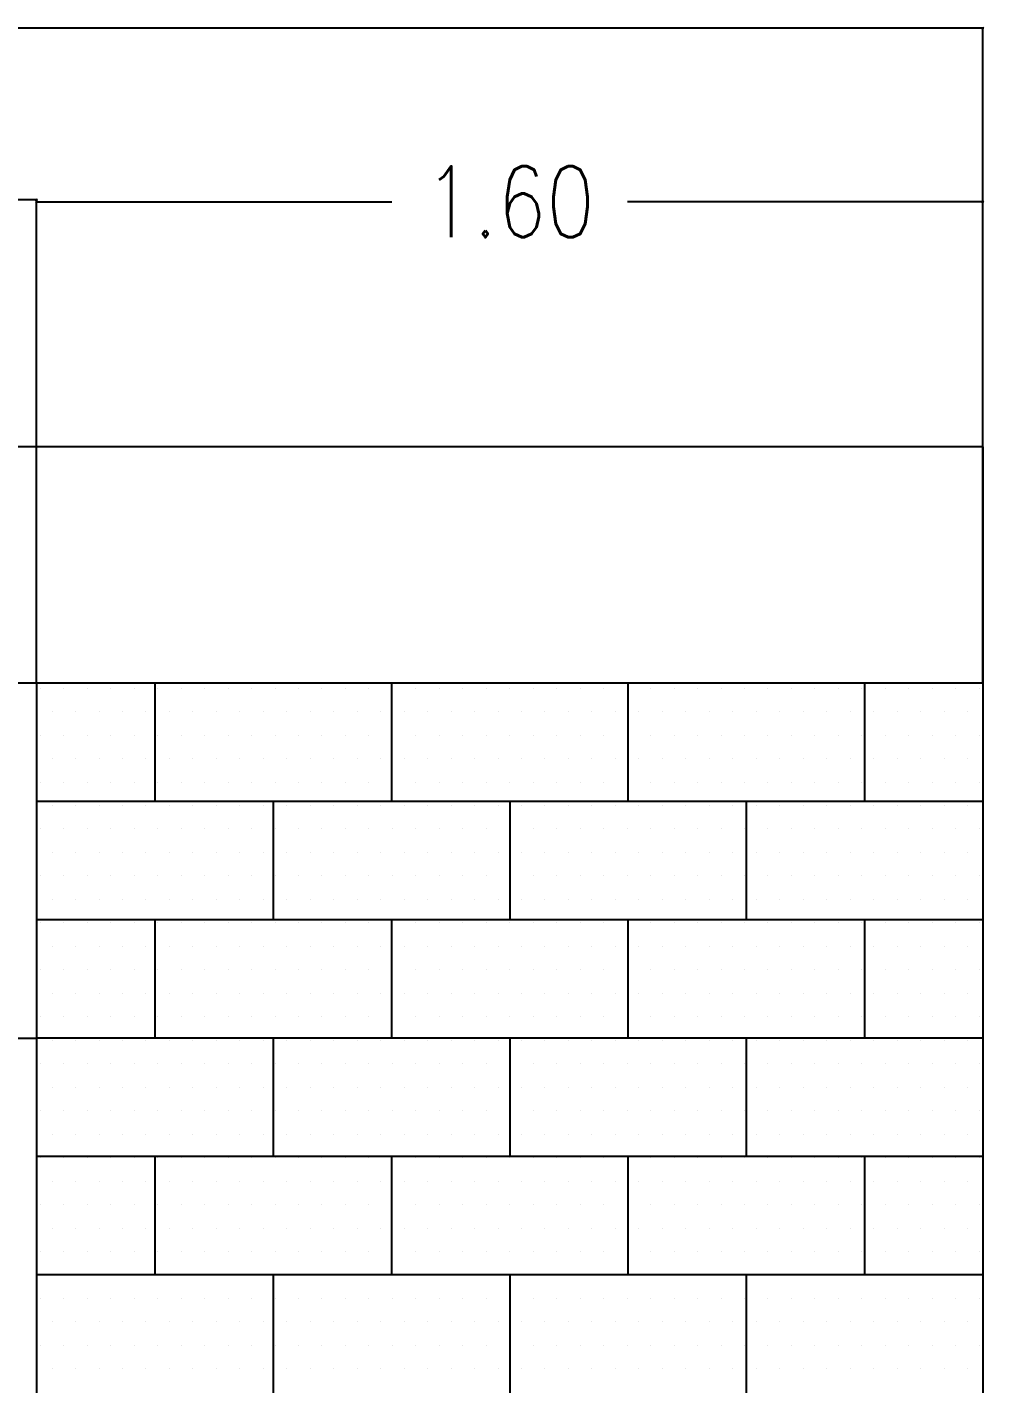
# Paper-space layout 'A000' of a CAD drawing. Header units: millimetres. Extents: x 0 to 841, y 0 to 594.
# Drawn here: x 654.97 to 687.33, y 248.19 to 294.06 of the extents above; entities that cross this region are included whole.
import ezdxf

# ---------------------------------------------------------------- set-up
doc = ezdxf.new("R2010")
doc.units = ezdxf.units.MM
doc.header["$MEASUREMENT"] = 0
doc.layers.add('A-ELEV-MBE1', color=7, linetype='Continuous', lineweight=25)
doc.layers.add('A-ELEV-PATT', color=8, linetype='Continuous', lineweight=13)
doc.layers.add('G-ANNO-TTLB', color=3, linetype='Continuous')
doc.styles.add('E-ROMANS', font='romans.shx', dxfattribs={"width": 0.8})

# ---------------------------------------------------------------- blocks, each defined once
blk = doc.blocks.new('_Oblique')
at = {"color": 0, "linetype": 'ByBlock', "lineweight": -2}
blk.add_line((-0.5, -0.5), (0.5, 0.5), dxfattribs=at)

psp = doc.layouts.new('A000')

# ---------------------------------------------------------------- linework, layer by layer
at = {"layer": 'A-ELEV-MBE1'}
for p, q in [((687.293, 279.877), (559.293, 279.877)), ((687.293, 279.877), (687.293, 223.877)), ((687.293, 271.877), (533.978, 271.877)), ((655.293, 271.877), (655.293, 227.877)), ((659.293, 271.877), (659.293, 267.877)), ((667.293, 271.877), (667.293, 267.877)), ((675.293, 271.877), (675.293, 267.877)), ((683.293, 271.877), (683.293, 267.877)), ((687.293, 267.877), (655.293, 267.877)), ((663.293, 267.877), (663.293, 263.877)), ((671.293, 267.877), (671.293, 263.877)), ((679.293, 267.877), (679.293, 263.877)), ((687.293, 263.877), (655.293, 263.877)), ((659.293, 263.877), (659.293, 259.877)), ((667.293, 263.877), (667.293, 259.877)), ((675.293, 263.877), (675.293, 259.877)), ((683.293, 263.877), (683.293, 259.877)), ((639.293, 259.877), (655.293, 259.877)), ((687.293, 259.877), (655.293, 259.877)), ((663.293, 259.877), (663.293, 255.877)), ((671.293, 259.877), (671.293, 255.877)), ((679.293, 259.877), (679.293, 255.877)), ((687.293, 255.877), (655.293, 255.877)), ((659.293, 255.877), (659.293, 251.877)), ((667.293, 255.877), (667.293, 251.877)), ((675.293, 255.877), (675.293, 251.877)), ((683.293, 255.877), (683.293, 251.877)), ((687.293, 251.877), (655.293, 251.877)), ((663.293, 251.877), (663.293, 247.877)), ((671.293, 251.877), (671.293, 247.877)), ((679.293, 251.877), (679.293, 247.877))]:
    psp.add_line(p, q, dxfattribs=at)
at = {"layer": 'A-ELEV-PATT', "linetype": 'Continuous'}
for p, q in [((655.421, 271.715), (655.421, 271.715)), ((656.215, 271.715), (656.215, 271.715)), ((657.009, 271.715), (657.009, 271.715)), ((657.803, 271.715), (657.803, 271.715)), ((658.596, 271.715), (658.596, 271.715)), ((659.39, 271.715), (659.39, 271.715)), ((660.184, 271.715), (660.184, 271.715)), ((660.978, 271.715), (660.978, 271.715)), ((661.771, 271.715), (661.771, 271.715)), ((662.565, 271.715), (662.565, 271.715)), ((663.359, 271.715), (663.359, 271.715)), ((664.153, 271.715), (664.153, 271.715)), ((664.946, 271.715), (664.946, 271.715)), ((665.74, 271.715), (665.74, 271.715)), ((666.534, 271.715), (666.534, 271.715)), ((667.328, 271.715), (667.328, 271.715)), ((668.121, 271.715), (668.121, 271.715)), ((668.915, 271.715), (668.915, 271.715)), ((669.709, 271.715), (669.709, 271.715)), ((670.503, 271.715), (670.503, 271.715)), ((671.296, 271.715), (671.296, 271.715)), ((672.09, 271.715), (672.09, 271.715)), ((672.884, 271.715), (672.884, 271.715)), ((673.678, 271.715), (673.678, 271.715)), ((674.471, 271.715), (674.471, 271.715)), ((675.265, 271.715), (675.265, 271.715)), ((676.059, 271.715), (676.059, 271.715)), ((676.853, 271.715), (676.853, 271.715)), ((677.646, 271.715), (677.646, 271.715)), ((678.44, 271.715), (678.44, 271.715)), ((679.234, 271.715), (679.234, 271.715)), ((680.028, 271.715), (680.028, 271.715)), ((680.821, 271.715), (680.821, 271.715)), ((681.615, 271.715), (681.615, 271.715)), ((682.409, 271.715), (682.409, 271.715)), ((683.203, 271.715), (683.203, 271.715)), ((683.996, 271.715), (683.996, 271.715)), ((684.79, 271.715), (684.79, 271.715)), ((685.584, 271.715), (685.584, 271.715)), ((686.378, 271.715), (686.378, 271.715)), ((687.171, 271.715), (687.171, 271.715)), ((655.818, 270.921), (655.818, 270.921)), ((656.612, 270.921), (656.612, 270.921)), ((657.406, 270.921), (657.406, 270.921)), ((658.199, 270.921), (658.199, 270.921)), ((658.993, 270.921), (658.993, 270.921)), ((659.787, 270.921), (659.787, 270.921)), ((660.581, 270.921), (660.581, 270.921)), ((661.374, 270.921), (661.374, 270.921)), ((662.168, 270.921), (662.168, 270.921)), ((662.962, 270.921), (662.962, 270.921)), ((663.756, 270.921), (663.756, 270.921)), ((664.549, 270.921), (664.549, 270.921)), ((665.343, 270.921), (665.343, 270.921)), ((666.137, 270.921), (666.137, 270.921)), ((666.931, 270.921), (666.931, 270.921)), ((667.724, 270.921), (667.724, 270.921)), ((668.518, 270.921), (668.518, 270.921)), ((669.312, 270.921), (669.312, 270.921)), ((670.106, 270.921), (670.106, 270.921)), ((670.899, 270.921), (670.899, 270.921)), ((671.693, 270.921), (671.693, 270.921)), ((672.487, 270.921), (672.487, 270.921)), ((673.281, 270.921), (673.281, 270.921)), ((674.074, 270.921), (674.074, 270.921)), ((674.868, 270.921), (674.868, 270.921)), ((675.662, 270.921), (675.662, 270.921)), ((676.456, 270.921), (676.456, 270.921)), ((677.249, 270.921), (677.249, 270.921)), ((678.043, 270.921), (678.043, 270.921)), ((678.837, 270.921), (678.837, 270.921)), ((679.631, 270.921), (679.631, 270.921)), ((680.424, 270.921), (680.424, 270.921)), ((681.218, 270.921), (681.218, 270.921)), ((682.012, 270.921), (682.012, 270.921)), ((682.806, 270.921), (682.806, 270.921)), ((683.599, 270.921), (683.599, 270.921)), ((684.393, 270.921), (684.393, 270.921)), ((685.187, 270.921), (685.187, 270.921)), ((685.981, 270.921), (685.981, 270.921)), ((686.774, 270.921), (686.774, 270.921)), ((655.421, 270.127), (655.421, 270.127)), ((656.215, 270.127), (656.215, 270.127)), ((657.009, 270.127), (657.009, 270.127)), ((657.803, 270.127), (657.803, 270.127)), ((658.596, 270.127), (658.596, 270.127)), ((659.39, 270.127), (659.39, 270.127)), ((660.184, 270.127), (660.184, 270.127)), ((660.978, 270.127), (660.978, 270.127)), ((661.771, 270.127), (661.771, 270.127)), ((662.565, 270.127), (662.565, 270.127)), ((663.359, 270.127), (663.359, 270.127)), ((664.153, 270.127), (664.153, 270.127)), ((664.946, 270.127), (664.946, 270.127)), ((665.74, 270.127), (665.74, 270.127)), ((666.534, 270.127), (666.534, 270.127)), ((667.328, 270.127), (667.328, 270.127)), ((668.121, 270.127), (668.121, 270.127)), ((668.915, 270.127), (668.915, 270.127)), ((669.709, 270.127), (669.709, 270.127)), ((670.503, 270.127), (670.503, 270.127)), ((671.296, 270.127), (671.296, 270.127)), ((672.09, 270.127), (672.09, 270.127)), ((672.884, 270.127), (672.884, 270.127)), ((673.678, 270.127), (673.678, 270.127)), ((674.471, 270.127), (674.471, 270.127)), ((675.265, 270.127), (675.265, 270.127)), ((676.059, 270.127), (676.059, 270.127)), ((676.853, 270.127), (676.853, 270.127)), ((677.646, 270.127), (677.646, 270.127)), ((678.44, 270.127), (678.44, 270.127)), ((679.234, 270.127), (679.234, 270.127)), ((680.028, 270.127), (680.028, 270.127)), ((680.821, 270.127), (680.821, 270.127)), ((681.615, 270.127), (681.615, 270.127)), ((682.409, 270.127), (682.409, 270.127)), ((683.203, 270.127), (683.203, 270.127)), ((683.996, 270.127), (683.996, 270.127)), ((684.79, 270.127), (684.79, 270.127)), ((685.584, 270.127), (685.584, 270.127)), ((686.378, 270.127), (686.378, 270.127)), ((687.171, 270.127), (687.171, 270.127)), ((655.818, 269.334), (655.818, 269.334)), ((656.612, 269.334), (656.612, 269.334)), ((657.406, 269.334), (657.406, 269.334)), ((658.199, 269.334), (658.199, 269.334)), ((658.993, 269.334), (658.993, 269.334)), ((659.787, 269.334), (659.787, 269.334)), ((660.581, 269.334), (660.581, 269.334)), ((661.374, 269.334), (661.374, 269.334)), ((662.168, 269.334), (662.168, 269.334)), ((662.962, 269.334), (662.962, 269.334)), ((663.756, 269.334), (663.756, 269.334)), ((664.549, 269.334), (664.549, 269.334)), ((665.343, 269.334), (665.343, 269.334)), ((666.137, 269.334), (666.137, 269.334)), ((666.931, 269.334), (666.931, 269.334)), ((667.724, 269.334), (667.724, 269.334)), ((668.518, 269.334), (668.518, 269.334)), ((669.312, 269.334), (669.312, 269.334)), ((670.106, 269.334), (670.106, 269.334)), ((670.899, 269.334), (670.899, 269.334)), ((671.693, 269.334), (671.693, 269.334)), ((672.487, 269.334), (672.487, 269.334)), ((673.281, 269.334), (673.281, 269.334)), ((674.074, 269.334), (674.074, 269.334)), ((674.868, 269.334), (674.868, 269.334)), ((675.662, 269.334), (675.662, 269.334)), ((676.456, 269.334), (676.456, 269.334)), ((677.249, 269.334), (677.249, 269.334)), ((678.043, 269.334), (678.043, 269.334)), ((678.837, 269.334), (678.837, 269.334)), ((679.631, 269.334), (679.631, 269.334)), ((680.424, 269.334), (680.424, 269.334)), ((681.218, 269.334), (681.218, 269.334)), ((682.012, 269.334), (682.012, 269.334)), ((682.806, 269.334), (682.806, 269.334)), ((683.599, 269.334), (683.599, 269.334)), ((684.393, 269.334), (684.393, 269.334)), ((685.187, 269.334), (685.187, 269.334)), ((685.981, 269.334), (685.981, 269.334)), ((686.774, 269.334), (686.774, 269.334)), ((655.421, 268.54), (655.421, 268.54)), ((656.215, 268.54), (656.215, 268.54)), ((657.009, 268.54), (657.009, 268.54)), ((657.803, 268.54), (657.803, 268.54)), ((658.596, 268.54), (658.596, 268.54)), ((659.39, 268.54), (659.39, 268.54)), ((660.184, 268.54), (660.184, 268.54)), ((660.978, 268.54), (660.978, 268.54)), ((661.771, 268.54), (661.771, 268.54)), ((662.565, 268.54), (662.565, 268.54)), ((663.359, 268.54), (663.359, 268.54)), ((664.153, 268.54), (664.153, 268.54)), ((664.946, 268.54), (664.946, 268.54)), ((665.74, 268.54), (665.74, 268.54)), ((666.534, 268.54), (666.534, 268.54)), ((667.328, 268.54), (667.328, 268.54)), ((668.121, 268.54), (668.121, 268.54)), ((668.915, 268.54), (668.915, 268.54)), ((669.709, 268.54), (669.709, 268.54)), ((670.503, 268.54), (670.503, 268.54)), ((671.296, 268.54), (671.296, 268.54)), ((672.09, 268.54), (672.09, 268.54)), ((672.884, 268.54), (672.884, 268.54)), ((673.678, 268.54), (673.678, 268.54)), ((674.471, 268.54), (674.471, 268.54)), ((675.265, 268.54), (675.265, 268.54)), ((676.059, 268.54), (676.059, 268.54)), ((676.853, 268.54), (676.853, 268.54)), ((677.646, 268.54), (677.646, 268.54)), ((678.44, 268.54), (678.44, 268.54)), ((679.234, 268.54), (679.234, 268.54)), ((680.028, 268.54), (680.028, 268.54)), ((680.821, 268.54), (680.821, 268.54)), ((681.615, 268.54), (681.615, 268.54)), ((682.409, 268.54), (682.409, 268.54)), ((683.203, 268.54), (683.203, 268.54)), ((683.996, 268.54), (683.996, 268.54)), ((684.79, 268.54), (684.79, 268.54)), ((685.584, 268.54), (685.584, 268.54)), ((686.378, 268.54), (686.378, 268.54)), ((687.171, 268.54), (687.171, 268.54)), ((655.818, 267.746), (655.818, 267.746)), ((656.612, 267.746), (656.612, 267.746)), ((657.406, 267.746), (657.406, 267.746)), ((658.199, 267.746), (658.199, 267.746)), ((658.993, 267.746), (658.993, 267.746)), ((659.787, 267.746), (659.787, 267.746)), ((660.581, 267.746), (660.581, 267.746)), ((661.374, 267.746), (661.374, 267.746)), ((662.168, 267.746), (662.168, 267.746)), ((662.962, 267.746), (662.962, 267.746)), ((663.756, 267.746), (663.756, 267.746)), ((664.549, 267.746), (664.549, 267.746)), ((665.343, 267.746), (665.343, 267.746)), ((666.137, 267.746), (666.137, 267.746)), ((666.931, 267.746), (666.931, 267.746)), ((667.724, 267.746), (667.724, 267.746)), ((668.518, 267.746), (668.518, 267.746)), ((669.312, 267.746), (669.312, 267.746)), ((670.106, 267.746), (670.106, 267.746)), ((670.899, 267.746), (670.899, 267.746)), ((671.693, 267.746), (671.693, 267.746)), ((672.487, 267.746), (672.487, 267.746)), ((673.281, 267.746), (673.281, 267.746)), ((674.074, 267.746), (674.074, 267.746)), ((674.868, 267.746), (674.868, 267.746)), ((675.662, 267.746), (675.662, 267.746)), ((676.456, 267.746), (676.456, 267.746)), ((677.249, 267.746), (677.249, 267.746)), ((678.043, 267.746), (678.043, 267.746)), ((678.837, 267.746), (678.837, 267.746)), ((679.631, 267.746), (679.631, 267.746)), ((680.424, 267.746), (680.424, 267.746)), ((681.218, 267.746), (681.218, 267.746)), ((682.012, 267.746), (682.012, 267.746)), ((682.806, 267.746), (682.806, 267.746)), ((683.599, 267.746), (683.599, 267.746)), ((684.393, 267.746), (684.393, 267.746)), ((685.187, 267.746), (685.187, 267.746)), ((685.981, 267.746), (685.981, 267.746)), ((686.774, 267.746), (686.774, 267.746)), ((655.421, 266.952), (655.421, 266.952)), ((656.215, 266.952), (656.215, 266.952)), ((657.009, 266.952), (657.009, 266.952)), ((657.803, 266.952), (657.803, 266.952)), ((658.596, 266.952), (658.596, 266.952)), ((659.39, 266.952), (659.39, 266.952)), ((660.184, 266.952), (660.184, 266.952)), ((660.978, 266.952), (660.978, 266.952)), ((661.771, 266.952), (661.771, 266.952)), ((662.565, 266.952), (662.565, 266.952)), ((663.359, 266.952), (663.359, 266.952)), ((664.153, 266.952), (664.153, 266.952)), ((664.946, 266.952), (664.946, 266.952)), ((665.74, 266.952), (665.74, 266.952)), ((666.534, 266.952), (666.534, 266.952)), ((667.328, 266.952), (667.328, 266.952)), ((668.121, 266.952), (668.121, 266.952)), ((668.915, 266.952), (668.915, 266.952)), ((669.709, 266.952), (669.709, 266.952)), ((670.503, 266.952), (670.503, 266.952)), ((671.296, 266.952), (671.296, 266.952)), ((672.09, 266.952), (672.09, 266.952)), ((672.884, 266.952), (672.884, 266.952)), ((673.678, 266.952), (673.678, 266.952)), ((674.471, 266.952), (674.471, 266.952)), ((675.265, 266.952), (675.265, 266.952)), ((676.059, 266.952), (676.059, 266.952)), ((676.853, 266.952), (676.853, 266.952)), ((677.646, 266.952), (677.646, 266.952)), ((678.44, 266.952), (678.44, 266.952)), ((679.234, 266.952), (679.234, 266.952)), ((680.028, 266.952), (680.028, 266.952)), ((680.821, 266.952), (680.821, 266.952)), ((681.615, 266.952), (681.615, 266.952)), ((682.409, 266.952), (682.409, 266.952)), ((683.203, 266.952), (683.203, 266.952)), ((683.996, 266.952), (683.996, 266.952)), ((684.79, 266.952), (684.79, 266.952)), ((685.584, 266.952), (685.584, 266.952)), ((686.378, 266.952), (686.378, 266.952)), ((687.171, 266.952), (687.171, 266.952)), ((655.818, 266.159), (655.818, 266.159)), ((656.612, 266.159), (656.612, 266.159)), ((657.406, 266.159), (657.406, 266.159)), ((658.199, 266.159), (658.199, 266.159)), ((658.993, 266.159), (658.993, 266.159)), ((659.787, 266.159), (659.787, 266.159)), ((660.581, 266.159), (660.581, 266.159)), ((661.374, 266.159), (661.374, 266.159)), ((662.168, 266.159), (662.168, 266.159)), ((662.962, 266.159), (662.962, 266.159)), ((663.756, 266.159), (663.756, 266.159)), ((664.549, 266.159), (664.549, 266.159)), ((665.343, 266.159), (665.343, 266.159)), ((666.137, 266.159), (666.137, 266.159)), ((666.931, 266.159), (666.931, 266.159)), ((667.724, 266.159), (667.724, 266.159)), ((668.518, 266.159), (668.518, 266.159)), ((669.312, 266.159), (669.312, 266.159)), ((670.106, 266.159), (670.106, 266.159)), ((670.899, 266.159), (670.899, 266.159)), ((671.693, 266.159), (671.693, 266.159)), ((672.487, 266.159), (672.487, 266.159)), ((673.281, 266.159), (673.281, 266.159)), ((674.074, 266.159), (674.074, 266.159)), ((674.868, 266.159), (674.868, 266.159)), ((675.662, 266.159), (675.662, 266.159)), ((676.456, 266.159), (676.456, 266.159)), ((677.249, 266.159), (677.249, 266.159)), ((678.043, 266.159), (678.043, 266.159)), ((678.837, 266.159), (678.837, 266.159)), ((679.631, 266.159), (679.631, 266.159)), ((680.424, 266.159), (680.424, 266.159)), ((681.218, 266.159), (681.218, 266.159)), ((682.012, 266.159), (682.012, 266.159)), ((682.806, 266.159), (682.806, 266.159)), ((683.599, 266.159), (683.599, 266.159)), ((684.393, 266.159), (684.393, 266.159)), ((685.187, 266.159), (685.187, 266.159)), ((685.981, 266.159), (685.981, 266.159)), ((686.774, 266.159), (686.774, 266.159)), ((655.421, 265.365), (655.421, 265.365)), ((656.215, 265.365), (656.215, 265.365)), ((657.009, 265.365), (657.009, 265.365)), ((657.803, 265.365), (657.803, 265.365)), ((658.596, 265.365), (658.596, 265.365)), ((659.39, 265.365), (659.39, 265.365)), ((660.184, 265.365), (660.184, 265.365)), ((660.978, 265.365), (660.978, 265.365)), ((661.771, 265.365), (661.771, 265.365)), ((662.565, 265.365), (662.565, 265.365)), ((663.359, 265.365), (663.359, 265.365)), ((664.153, 265.365), (664.153, 265.365)), ((664.946, 265.365), (664.946, 265.365)), ((665.74, 265.365), (665.74, 265.365)), ((666.534, 265.365), (666.534, 265.365)), ((667.328, 265.365), (667.328, 265.365)), ((668.121, 265.365), (668.121, 265.365)), ((668.915, 265.365), (668.915, 265.365)), ((669.709, 265.365), (669.709, 265.365)), ((670.503, 265.365), (670.503, 265.365)), ((671.296, 265.365), (671.296, 265.365)), ((672.09, 265.365), (672.09, 265.365)), ((672.884, 265.365), (672.884, 265.365)), ((673.678, 265.365), (673.678, 265.365)), ((674.471, 265.365), (674.471, 265.365)), ((675.265, 265.365), (675.265, 265.365)), ((676.059, 265.365), (676.059, 265.365)), ((676.853, 265.365), (676.853, 265.365)), ((677.646, 265.365), (677.646, 265.365)), ((678.44, 265.365), (678.44, 265.365)), ((679.234, 265.365), (679.234, 265.365)), ((680.028, 265.365), (680.028, 265.365)), ((680.821, 265.365), (680.821, 265.365)), ((681.615, 265.365), (681.615, 265.365)), ((682.409, 265.365), (682.409, 265.365)), ((683.203, 265.365), (683.203, 265.365)), ((683.996, 265.365), (683.996, 265.365)), ((684.79, 265.365), (684.79, 265.365)), ((685.584, 265.365), (685.584, 265.365)), ((686.378, 265.365), (686.378, 265.365)), ((687.171, 265.365), (687.171, 265.365)), ((655.818, 264.571), (655.818, 264.571)), ((656.612, 264.571), (656.612, 264.571)), ((657.406, 264.571), (657.406, 264.571)), ((658.199, 264.571), (658.199, 264.571)), ((658.993, 264.571), (658.993, 264.571)), ((659.787, 264.571), (659.787, 264.571)), ((660.581, 264.571), (660.581, 264.571)), ((661.374, 264.571), (661.374, 264.571)), ((662.168, 264.571), (662.168, 264.571)), ((662.962, 264.571), (662.962, 264.571)), ((663.756, 264.571), (663.756, 264.571)), ((664.549, 264.571), (664.549, 264.571)), ((665.343, 264.571), (665.343, 264.571)), ((666.137, 264.571), (666.137, 264.571)), ((666.931, 264.571), (666.931, 264.571)), ((667.724, 264.571), (667.724, 264.571)), ((668.518, 264.571), (668.518, 264.571)), ((669.312, 264.571), (669.312, 264.571)), ((670.106, 264.571), (670.106, 264.571)), ((670.899, 264.571), (670.899, 264.571)), ((671.693, 264.571), (671.693, 264.571)), ((672.487, 264.571), (672.487, 264.571)), ((673.281, 264.571), (673.281, 264.571)), ((674.074, 264.571), (674.074, 264.571)), ((674.868, 264.571), (674.868, 264.571)), ((675.662, 264.571), (675.662, 264.571)), ((676.456, 264.571), (676.456, 264.571)), ((677.249, 264.571), (677.249, 264.571)), ((678.043, 264.571), (678.043, 264.571)), ((678.837, 264.571), (678.837, 264.571)), ((679.631, 264.571), (679.631, 264.571)), ((680.424, 264.571), (680.424, 264.571)), ((681.218, 264.571), (681.218, 264.571)), ((682.012, 264.571), (682.012, 264.571)), ((682.806, 264.571), (682.806, 264.571)), ((683.599, 264.571), (683.599, 264.571)), ((684.393, 264.571), (684.393, 264.571)), ((685.187, 264.571), (685.187, 264.571)), ((685.981, 264.571), (685.981, 264.571)), ((686.774, 264.571), (686.774, 264.571)), ((655.421, 263.777), (655.421, 263.777)), ((656.215, 263.777), (656.215, 263.777)), ((657.009, 263.777), (657.009, 263.777)), ((657.803, 263.777), (657.803, 263.777)), ((658.596, 263.777), (658.596, 263.777)), ((659.39, 263.777), (659.39, 263.777)), ((660.184, 263.777), (660.184, 263.777)), ((660.978, 263.777), (660.978, 263.777)), ((661.771, 263.777), (661.771, 263.777)), ((662.565, 263.777), (662.565, 263.777)), ((663.359, 263.777), (663.359, 263.777)), ((664.153, 263.777), (664.153, 263.777)), ((664.946, 263.777), (664.946, 263.777)), ((665.74, 263.777), (665.74, 263.777)), ((666.534, 263.777), (666.534, 263.777)), ((667.328, 263.777), (667.328, 263.777)), ((668.121, 263.777), (668.121, 263.777)), ((668.915, 263.777), (668.915, 263.777)), ((669.709, 263.777), (669.709, 263.777)), ((670.503, 263.777), (670.503, 263.777)), ((671.296, 263.777), (671.296, 263.777)), ((672.09, 263.777), (672.09, 263.777)), ((672.884, 263.777), (672.884, 263.777)), ((673.678, 263.777), (673.678, 263.777)), ((674.471, 263.777), (674.471, 263.777)), ((675.265, 263.777), (675.265, 263.777)), ((676.059, 263.777), (676.059, 263.777)), ((676.853, 263.777), (676.853, 263.777)), ((677.646, 263.777), (677.646, 263.777)), ((678.44, 263.777), (678.44, 263.777)), ((679.234, 263.777), (679.234, 263.777)), ((680.028, 263.777), (680.028, 263.777)), ((680.821, 263.777), (680.821, 263.777)), ((681.615, 263.777), (681.615, 263.777)), ((682.409, 263.777), (682.409, 263.777)), ((683.203, 263.777), (683.203, 263.777)), ((683.996, 263.777), (683.996, 263.777)), ((684.79, 263.777), (684.79, 263.777)), ((685.584, 263.777), (685.584, 263.777)), ((686.378, 263.777), (686.378, 263.777)), ((687.171, 263.777), (687.171, 263.777)), ((655.818, 262.984), (655.818, 262.984)), ((656.612, 262.984), (656.612, 262.984)), ((657.406, 262.984), (657.406, 262.984)), ((658.199, 262.984), (658.199, 262.984)), ((658.993, 262.984), (658.993, 262.984)), ((659.787, 262.984), (659.787, 262.984)), ((660.581, 262.984), (660.581, 262.984)), ((661.374, 262.984), (661.374, 262.984)), ((662.168, 262.984), (662.168, 262.984)), ((662.962, 262.984), (662.962, 262.984)), ((663.756, 262.984), (663.756, 262.984)), ((664.549, 262.984), (664.549, 262.984)), ((665.343, 262.984), (665.343, 262.984)), ((666.137, 262.984), (666.137, 262.984)), ((666.931, 262.984), (666.931, 262.984)), ((667.724, 262.984), (667.724, 262.984)), ((668.518, 262.984), (668.518, 262.984)), ((669.312, 262.984), (669.312, 262.984)), ((670.106, 262.984), (670.106, 262.984)), ((670.899, 262.984), (670.899, 262.984)), ((671.693, 262.984), (671.693, 262.984)), ((672.487, 262.984), (672.487, 262.984)), ((673.281, 262.984), (673.281, 262.984)), ((674.074, 262.984), (674.074, 262.984)), ((674.868, 262.984), (674.868, 262.984)), ((675.662, 262.984), (675.662, 262.984)), ((676.456, 262.984), (676.456, 262.984)), ((677.249, 262.984), (677.249, 262.984)), ((678.043, 262.984), (678.043, 262.984)), ((678.837, 262.984), (678.837, 262.984)), ((679.631, 262.984), (679.631, 262.984)), ((680.424, 262.984), (680.424, 262.984)), ((681.218, 262.984), (681.218, 262.984)), ((682.012, 262.984), (682.012, 262.984)), ((682.806, 262.984), (682.806, 262.984)), ((683.599, 262.984), (683.599, 262.984)), ((684.393, 262.984), (684.393, 262.984)), ((685.187, 262.984), (685.187, 262.984)), ((685.981, 262.984), (685.981, 262.984)), ((686.774, 262.984), (686.774, 262.984)), ((655.421, 262.19), (655.421, 262.19)), ((656.215, 262.19), (656.215, 262.19)), ((657.009, 262.19), (657.009, 262.19)), ((657.803, 262.19), (657.803, 262.19)), ((658.596, 262.19), (658.596, 262.19)), ((659.39, 262.19), (659.39, 262.19)), ((660.184, 262.19), (660.184, 262.19)), ((660.978, 262.19), (660.978, 262.19)), ((661.771, 262.19), (661.771, 262.19)), ((662.565, 262.19), (662.565, 262.19)), ((663.359, 262.19), (663.359, 262.19)), ((664.153, 262.19), (664.153, 262.19)), ((664.946, 262.19), (664.946, 262.19)), ((665.74, 262.19), (665.74, 262.19)), ((666.534, 262.19), (666.534, 262.19)), ((667.328, 262.19), (667.328, 262.19)), ((668.121, 262.19), (668.121, 262.19)), ((668.915, 262.19), (668.915, 262.19)), ((669.709, 262.19), (669.709, 262.19)), ((670.503, 262.19), (670.503, 262.19)), ((671.296, 262.19), (671.296, 262.19)), ((672.09, 262.19), (672.09, 262.19)), ((672.884, 262.19), (672.884, 262.19)), ((673.678, 262.19), (673.678, 262.19)), ((674.471, 262.19), (674.471, 262.19)), ((675.265, 262.19), (675.265, 262.19)), ((676.059, 262.19), (676.059, 262.19)), ((676.853, 262.19), (676.853, 262.19)), ((677.646, 262.19), (677.646, 262.19)), ((678.44, 262.19), (678.44, 262.19)), ((679.234, 262.19), (679.234, 262.19)), ((680.028, 262.19), (680.028, 262.19)), ((680.821, 262.19), (680.821, 262.19)), ((681.615, 262.19), (681.615, 262.19)), ((682.409, 262.19), (682.409, 262.19)), ((683.203, 262.19), (683.203, 262.19)), ((683.996, 262.19), (683.996, 262.19)), ((684.79, 262.19), (684.79, 262.19)), ((685.584, 262.19), (685.584, 262.19)), ((686.378, 262.19), (686.378, 262.19)), ((687.171, 262.19), (687.171, 262.19)), ((655.818, 261.396), (655.818, 261.396)), ((656.612, 261.396), (656.612, 261.396)), ((657.406, 261.396), (657.406, 261.396)), ((658.199, 261.396), (658.199, 261.396)), ((658.993, 261.396), (658.993, 261.396)), ((659.787, 261.396), (659.787, 261.396)), ((660.581, 261.396), (660.581, 261.396)), ((661.374, 261.396), (661.374, 261.396)), ((662.168, 261.396), (662.168, 261.396)), ((662.962, 261.396), (662.962, 261.396)), ((663.756, 261.396), (663.756, 261.396)), ((664.549, 261.396), (664.549, 261.396)), ((665.343, 261.396), (665.343, 261.396)), ((666.137, 261.396), (666.137, 261.396)), ((666.931, 261.396), (666.931, 261.396)), ((667.724, 261.396), (667.724, 261.396)), ((668.518, 261.396), (668.518, 261.396)), ((669.312, 261.396), (669.312, 261.396)), ((670.106, 261.396), (670.106, 261.396)), ((670.899, 261.396), (670.899, 261.396)), ((671.693, 261.396), (671.693, 261.396)), ((672.487, 261.396), (672.487, 261.396)), ((673.281, 261.396), (673.281, 261.396)), ((674.074, 261.396), (674.074, 261.396)), ((674.868, 261.396), (674.868, 261.396)), ((675.662, 261.396), (675.662, 261.396)), ((676.456, 261.396), (676.456, 261.396)), ((677.249, 261.396), (677.249, 261.396)), ((678.043, 261.396), (678.043, 261.396)), ((678.837, 261.396), (678.837, 261.396)), ((679.631, 261.396), (679.631, 261.396)), ((680.424, 261.396), (680.424, 261.396)), ((681.218, 261.396), (681.218, 261.396)), ((682.012, 261.396), (682.012, 261.396)), ((682.806, 261.396), (682.806, 261.396)), ((683.599, 261.396), (683.599, 261.396)), ((684.393, 261.396), (684.393, 261.396)), ((685.187, 261.396), (685.187, 261.396)), ((685.981, 261.396), (685.981, 261.396)), ((686.774, 261.396), (686.774, 261.396)), ((655.421, 260.602), (655.421, 260.602)), ((656.215, 260.602), (656.215, 260.602)), ((657.009, 260.602), (657.009, 260.602)), ((657.803, 260.602), (657.803, 260.602)), ((658.596, 260.602), (658.596, 260.602)), ((659.39, 260.602), (659.39, 260.602)), ((660.184, 260.602), (660.184, 260.602)), ((660.978, 260.602), (660.978, 260.602)), ((661.771, 260.602), (661.771, 260.602)), ((662.565, 260.602), (662.565, 260.602)), ((663.359, 260.602), (663.359, 260.602)), ((664.153, 260.602), (664.153, 260.602)), ((664.946, 260.602), (664.946, 260.602)), ((665.74, 260.602), (665.74, 260.602)), ((666.534, 260.602), (666.534, 260.602)), ((667.328, 260.602), (667.328, 260.602)), ((668.121, 260.602), (668.121, 260.602)), ((668.915, 260.602), (668.915, 260.602)), ((669.709, 260.602), (669.709, 260.602)), ((670.503, 260.602), (670.503, 260.602)), ((671.296, 260.602), (671.296, 260.602)), ((672.09, 260.602), (672.09, 260.602)), ((672.884, 260.602), (672.884, 260.602)), ((673.678, 260.602), (673.678, 260.602)), ((674.471, 260.602), (674.471, 260.602)), ((675.265, 260.602), (675.265, 260.602)), ((676.059, 260.602), (676.059, 260.602)), ((676.853, 260.602), (676.853, 260.602)), ((677.646, 260.602), (677.646, 260.602)), ((678.44, 260.602), (678.44, 260.602)), ((679.234, 260.602), (679.234, 260.602)), ((680.028, 260.602), (680.028, 260.602)), ((680.821, 260.602), (680.821, 260.602)), ((681.615, 260.602), (681.615, 260.602)), ((682.409, 260.602), (682.409, 260.602)), ((683.203, 260.602), (683.203, 260.602)), ((683.996, 260.602), (683.996, 260.602)), ((684.79, 260.602), (684.79, 260.602)), ((685.584, 260.602), (685.584, 260.602)), ((686.378, 260.602), (686.378, 260.602)), ((687.171, 260.602), (687.171, 260.602)), ((655.818, 259.809), (655.818, 259.809)), ((656.612, 259.809), (656.612, 259.809)), ((657.406, 259.809), (657.406, 259.809)), ((658.199, 259.809), (658.199, 259.809)), ((658.993, 259.809), (658.993, 259.809)), ((659.787, 259.809), (659.787, 259.809)), ((660.581, 259.809), (660.581, 259.809)), ((661.374, 259.809), (661.374, 259.809)), ((662.168, 259.809), (662.168, 259.809)), ((662.962, 259.809), (662.962, 259.809)), ((663.756, 259.809), (663.756, 259.809)), ((664.549, 259.809), (664.549, 259.809)), ((665.343, 259.809), (665.343, 259.809)), ((666.137, 259.809), (666.137, 259.809)), ((666.931, 259.809), (666.931, 259.809)), ((667.724, 259.809), (667.724, 259.809)), ((668.518, 259.809), (668.518, 259.809)), ((669.312, 259.809), (669.312, 259.809)), ((670.106, 259.809), (670.106, 259.809)), ((670.899, 259.809), (670.899, 259.809)), ((671.693, 259.809), (671.693, 259.809)), ((672.487, 259.809), (672.487, 259.809)), ((673.281, 259.809), (673.281, 259.809)), ((674.074, 259.809), (674.074, 259.809)), ((674.868, 259.809), (674.868, 259.809)), ((675.662, 259.809), (675.662, 259.809)), ((676.456, 259.809), (676.456, 259.809)), ((677.249, 259.809), (677.249, 259.809)), ((678.043, 259.809), (678.043, 259.809)), ((678.837, 259.809), (678.837, 259.809)), ((679.631, 259.809), (679.631, 259.809)), ((680.424, 259.809), (680.424, 259.809)), ((681.218, 259.809), (681.218, 259.809)), ((682.012, 259.809), (682.012, 259.809)), ((682.806, 259.809), (682.806, 259.809)), ((683.599, 259.809), (683.599, 259.809)), ((684.393, 259.809), (684.393, 259.809)), ((685.187, 259.809), (685.187, 259.809)), ((685.981, 259.809), (685.981, 259.809)), ((686.774, 259.809), (686.774, 259.809)), ((655.421, 259.015), (655.421, 259.015)), ((656.215, 259.015), (656.215, 259.015)), ((657.009, 259.015), (657.009, 259.015)), ((657.803, 259.015), (657.803, 259.015)), ((658.596, 259.015), (658.596, 259.015)), ((659.39, 259.015), (659.39, 259.015)), ((660.184, 259.015), (660.184, 259.015)), ((660.978, 259.015), (660.978, 259.015)), ((661.771, 259.015), (661.771, 259.015)), ((662.565, 259.015), (662.565, 259.015)), ((663.359, 259.015), (663.359, 259.015)), ((664.153, 259.015), (664.153, 259.015)), ((664.946, 259.015), (664.946, 259.015)), ((665.74, 259.015), (665.74, 259.015)), ((666.534, 259.015), (666.534, 259.015)), ((667.328, 259.015), (667.328, 259.015)), ((668.121, 259.015), (668.121, 259.015)), ((668.915, 259.015), (668.915, 259.015)), ((669.709, 259.015), (669.709, 259.015)), ((670.503, 259.015), (670.503, 259.015)), ((671.296, 259.015), (671.296, 259.015)), ((672.09, 259.015), (672.09, 259.015)), ((672.884, 259.015), (672.884, 259.015)), ((673.678, 259.015), (673.678, 259.015)), ((674.471, 259.015), (674.471, 259.015)), ((675.265, 259.015), (675.265, 259.015)), ((676.059, 259.015), (676.059, 259.015)), ((676.853, 259.015), (676.853, 259.015)), ((677.646, 259.015), (677.646, 259.015)), ((678.44, 259.015), (678.44, 259.015)), ((679.234, 259.015), (679.234, 259.015)), ((680.028, 259.015), (680.028, 259.015)), ((680.821, 259.015), (680.821, 259.015)), ((681.615, 259.015), (681.615, 259.015)), ((682.409, 259.015), (682.409, 259.015)), ((683.203, 259.015), (683.203, 259.015)), ((683.996, 259.015), (683.996, 259.015)), ((684.79, 259.015), (684.79, 259.015)), ((685.584, 259.015), (685.584, 259.015)), ((686.378, 259.015), (686.378, 259.015)), ((687.171, 259.015), (687.171, 259.015)), ((655.818, 258.221), (655.818, 258.221)), ((656.612, 258.221), (656.612, 258.221)), ((657.406, 258.221), (657.406, 258.221)), ((658.199, 258.221), (658.199, 258.221)), ((658.993, 258.221), (658.993, 258.221)), ((659.787, 258.221), (659.787, 258.221)), ((660.581, 258.221), (660.581, 258.221)), ((661.374, 258.221), (661.374, 258.221)), ((662.168, 258.221), (662.168, 258.221)), ((662.962, 258.221), (662.962, 258.221)), ((663.756, 258.221), (663.756, 258.221)), ((664.549, 258.221), (664.549, 258.221)), ((665.343, 258.221), (665.343, 258.221)), ((666.137, 258.221), (666.137, 258.221)), ((666.931, 258.221), (666.931, 258.221)), ((667.724, 258.221), (667.724, 258.221)), ((668.518, 258.221), (668.518, 258.221)), ((669.312, 258.221), (669.312, 258.221)), ((670.106, 258.221), (670.106, 258.221)), ((670.899, 258.221), (670.899, 258.221)), ((671.693, 258.221), (671.693, 258.221)), ((672.487, 258.221), (672.487, 258.221)), ((673.281, 258.221), (673.281, 258.221)), ((674.074, 258.221), (674.074, 258.221)), ((674.868, 258.221), (674.868, 258.221)), ((675.662, 258.221), (675.662, 258.221)), ((676.456, 258.221), (676.456, 258.221)), ((677.249, 258.221), (677.249, 258.221)), ((678.043, 258.221), (678.043, 258.221)), ((678.837, 258.221), (678.837, 258.221)), ((679.631, 258.221), (679.631, 258.221)), ((680.424, 258.221), (680.424, 258.221)), ((681.218, 258.221), (681.218, 258.221)), ((682.012, 258.221), (682.012, 258.221)), ((682.806, 258.221), (682.806, 258.221)), ((683.599, 258.221), (683.599, 258.221)), ((684.393, 258.221), (684.393, 258.221)), ((685.187, 258.221), (685.187, 258.221)), ((685.981, 258.221), (685.981, 258.221)), ((686.774, 258.221), (686.774, 258.221)), ((655.421, 257.427), (655.421, 257.427)), ((656.215, 257.427), (656.215, 257.427)), ((657.009, 257.427), (657.009, 257.427)), ((657.803, 257.427), (657.803, 257.427)), ((658.596, 257.427), (658.596, 257.427)), ((659.39, 257.427), (659.39, 257.427)), ((660.184, 257.427), (660.184, 257.427)), ((660.978, 257.427), (660.978, 257.427)), ((661.771, 257.427), (661.771, 257.427)), ((662.565, 257.427), (662.565, 257.427)), ((663.359, 257.427), (663.359, 257.427)), ((664.153, 257.427), (664.153, 257.427)), ((664.946, 257.427), (664.946, 257.427)), ((665.74, 257.427), (665.74, 257.427)), ((666.534, 257.427), (666.534, 257.427)), ((667.328, 257.427), (667.328, 257.427)), ((668.121, 257.427), (668.121, 257.427)), ((668.915, 257.427), (668.915, 257.427)), ((669.709, 257.427), (669.709, 257.427)), ((670.503, 257.427), (670.503, 257.427)), ((671.296, 257.427), (671.296, 257.427)), ((672.09, 257.427), (672.09, 257.427)), ((672.884, 257.427), (672.884, 257.427)), ((673.678, 257.427), (673.678, 257.427)), ((674.471, 257.427), (674.471, 257.427)), ((675.265, 257.427), (675.265, 257.427)), ((676.059, 257.427), (676.059, 257.427)), ((676.853, 257.427), (676.853, 257.427)), ((677.646, 257.427), (677.646, 257.427)), ((678.44, 257.427), (678.44, 257.427)), ((679.234, 257.427), (679.234, 257.427)), ((680.028, 257.427), (680.028, 257.427)), ((680.821, 257.427), (680.821, 257.427)), ((681.615, 257.427), (681.615, 257.427)), ((682.409, 257.427), (682.409, 257.427)), ((683.203, 257.427), (683.203, 257.427)), ((683.996, 257.427), (683.996, 257.427)), ((684.79, 257.427), (684.79, 257.427)), ((685.584, 257.427), (685.584, 257.427)), ((686.378, 257.427), (686.378, 257.427)), ((687.171, 257.427), (687.171, 257.427)), ((655.818, 256.634), (655.818, 256.634)), ((656.612, 256.634), (656.612, 256.634)), ((657.406, 256.634), (657.406, 256.634)), ((658.199, 256.634), (658.199, 256.634)), ((658.993, 256.634), (658.993, 256.634)), ((659.787, 256.634), (659.787, 256.634)), ((660.581, 256.634), (660.581, 256.634)), ((661.374, 256.634), (661.374, 256.634)), ((662.168, 256.634), (662.168, 256.634)), ((662.962, 256.634), (662.962, 256.634)), ((663.756, 256.634), (663.756, 256.634)), ((664.549, 256.634), (664.549, 256.634)), ((665.343, 256.634), (665.343, 256.634)), ((666.137, 256.634), (666.137, 256.634)), ((666.931, 256.634), (666.931, 256.634)), ((667.724, 256.634), (667.724, 256.634)), ((668.518, 256.634), (668.518, 256.634)), ((669.312, 256.634), (669.312, 256.634)), ((670.106, 256.634), (670.106, 256.634)), ((670.899, 256.634), (670.899, 256.634)), ((671.693, 256.634), (671.693, 256.634)), ((672.487, 256.634), (672.487, 256.634)), ((673.281, 256.634), (673.281, 256.634)), ((674.074, 256.634), (674.074, 256.634)), ((674.868, 256.634), (674.868, 256.634)), ((675.662, 256.634), (675.662, 256.634)), ((676.456, 256.634), (676.456, 256.634)), ((677.249, 256.634), (677.249, 256.634)), ((678.043, 256.634), (678.043, 256.634)), ((678.837, 256.634), (678.837, 256.634)), ((679.631, 256.634), (679.631, 256.634)), ((680.424, 256.634), (680.424, 256.634)), ((681.218, 256.634), (681.218, 256.634)), ((682.012, 256.634), (682.012, 256.634)), ((682.806, 256.634), (682.806, 256.634)), ((683.599, 256.634), (683.599, 256.634)), ((684.393, 256.634), (684.393, 256.634)), ((685.187, 256.634), (685.187, 256.634)), ((685.981, 256.634), (685.981, 256.634)), ((686.774, 256.634), (686.774, 256.634)), ((655.421, 255.84), (655.421, 255.84)), ((656.215, 255.84), (656.215, 255.84)), ((657.009, 255.84), (657.009, 255.84)), ((657.803, 255.84), (657.803, 255.84)), ((658.596, 255.84), (658.596, 255.84)), ((659.39, 255.84), (659.39, 255.84)), ((660.184, 255.84), (660.184, 255.84)), ((660.978, 255.84), (660.978, 255.84)), ((661.771, 255.84), (661.771, 255.84)), ((662.565, 255.84), (662.565, 255.84)), ((663.359, 255.84), (663.359, 255.84)), ((664.153, 255.84), (664.153, 255.84)), ((664.946, 255.84), (664.946, 255.84)), ((665.74, 255.84), (665.74, 255.84)), ((666.534, 255.84), (666.534, 255.84)), ((667.328, 255.84), (667.328, 255.84)), ((668.121, 255.84), (668.121, 255.84)), ((668.915, 255.84), (668.915, 255.84)), ((669.709, 255.84), (669.709, 255.84)), ((670.503, 255.84), (670.503, 255.84)), ((671.296, 255.84), (671.296, 255.84)), ((672.09, 255.84), (672.09, 255.84)), ((672.884, 255.84), (672.884, 255.84)), ((673.678, 255.84), (673.678, 255.84)), ((674.471, 255.84), (674.471, 255.84)), ((675.265, 255.84), (675.265, 255.84)), ((676.059, 255.84), (676.059, 255.84)), ((676.853, 255.84), (676.853, 255.84)), ((677.646, 255.84), (677.646, 255.84)), ((678.44, 255.84), (678.44, 255.84)), ((679.234, 255.84), (679.234, 255.84)), ((680.028, 255.84), (680.028, 255.84)), ((680.821, 255.84), (680.821, 255.84)), ((681.615, 255.84), (681.615, 255.84)), ((682.409, 255.84), (682.409, 255.84)), ((683.203, 255.84), (683.203, 255.84)), ((683.996, 255.84), (683.996, 255.84)), ((684.79, 255.84), (684.79, 255.84)), ((685.584, 255.84), (685.584, 255.84)), ((686.378, 255.84), (686.378, 255.84)), ((687.171, 255.84), (687.171, 255.84)), ((655.818, 255.046), (655.818, 255.046)), ((656.612, 255.046), (656.612, 255.046)), ((657.406, 255.046), (657.406, 255.046)), ((658.199, 255.046), (658.199, 255.046)), ((658.993, 255.046), (658.993, 255.046)), ((659.787, 255.046), (659.787, 255.046)), ((660.581, 255.046), (660.581, 255.046)), ((661.374, 255.046), (661.374, 255.046)), ((662.168, 255.046), (662.168, 255.046)), ((662.962, 255.046), (662.962, 255.046)), ((663.756, 255.046), (663.756, 255.046)), ((664.549, 255.046), (664.549, 255.046)), ((665.343, 255.046), (665.343, 255.046)), ((666.137, 255.046), (666.137, 255.046)), ((666.931, 255.046), (666.931, 255.046)), ((667.724, 255.046), (667.724, 255.046)), ((668.518, 255.046), (668.518, 255.046)), ((669.312, 255.046), (669.312, 255.046)), ((670.106, 255.046), (670.106, 255.046)), ((670.899, 255.046), (670.899, 255.046)), ((671.693, 255.046), (671.693, 255.046)), ((672.487, 255.046), (672.487, 255.046)), ((673.281, 255.046), (673.281, 255.046)), ((674.074, 255.046), (674.074, 255.046)), ((674.868, 255.046), (674.868, 255.046)), ((675.662, 255.046), (675.662, 255.046)), ((676.456, 255.046), (676.456, 255.046)), ((677.249, 255.046), (677.249, 255.046)), ((678.043, 255.046), (678.043, 255.046)), ((678.837, 255.046), (678.837, 255.046)), ((679.631, 255.046), (679.631, 255.046)), ((680.424, 255.046), (680.424, 255.046)), ((681.218, 255.046), (681.218, 255.046)), ((682.012, 255.046), (682.012, 255.046)), ((682.806, 255.046), (682.806, 255.046)), ((683.599, 255.046), (683.599, 255.046)), ((684.393, 255.046), (684.393, 255.046)), ((685.187, 255.046), (685.187, 255.046)), ((685.981, 255.046), (685.981, 255.046)), ((686.774, 255.046), (686.774, 255.046)), ((655.421, 254.252), (655.421, 254.252)), ((656.215, 254.252), (656.215, 254.252)), ((657.009, 254.252), (657.009, 254.252)), ((657.803, 254.252), (657.803, 254.252)), ((658.596, 254.252), (658.596, 254.252)), ((659.39, 254.252), (659.39, 254.252)), ((660.184, 254.252), (660.184, 254.252)), ((660.978, 254.252), (660.978, 254.252)), ((661.771, 254.252), (661.771, 254.252)), ((662.565, 254.252), (662.565, 254.252)), ((663.359, 254.252), (663.359, 254.252)), ((664.153, 254.252), (664.153, 254.252)), ((664.946, 254.252), (664.946, 254.252)), ((665.74, 254.252), (665.74, 254.252)), ((666.534, 254.252), (666.534, 254.252)), ((667.328, 254.252), (667.328, 254.252)), ((668.121, 254.252), (668.121, 254.252)), ((668.915, 254.252), (668.915, 254.252)), ((669.709, 254.252), (669.709, 254.252)), ((670.503, 254.252), (670.503, 254.252)), ((671.296, 254.252), (671.296, 254.252)), ((672.09, 254.252), (672.09, 254.252)), ((672.884, 254.252), (672.884, 254.252)), ((673.678, 254.252), (673.678, 254.252)), ((674.471, 254.252), (674.471, 254.252)), ((675.265, 254.252), (675.265, 254.252)), ((676.059, 254.252), (676.059, 254.252)), ((676.853, 254.252), (676.853, 254.252)), ((677.646, 254.252), (677.646, 254.252)), ((678.44, 254.252), (678.44, 254.252)), ((679.234, 254.252), (679.234, 254.252)), ((680.028, 254.252), (680.028, 254.252)), ((680.821, 254.252), (680.821, 254.252)), ((681.615, 254.252), (681.615, 254.252)), ((682.409, 254.252), (682.409, 254.252)), ((683.203, 254.252), (683.203, 254.252)), ((683.996, 254.252), (683.996, 254.252)), ((684.79, 254.252), (684.79, 254.252)), ((685.584, 254.252), (685.584, 254.252)), ((686.378, 254.252), (686.378, 254.252)), ((687.171, 254.252), (687.171, 254.252)), ((655.818, 253.459), (655.818, 253.459)), ((656.612, 253.459), (656.612, 253.459)), ((657.406, 253.459), (657.406, 253.459)), ((658.199, 253.459), (658.199, 253.459)), ((658.993, 253.459), (658.993, 253.459)), ((659.787, 253.459), (659.787, 253.459)), ((660.581, 253.459), (660.581, 253.459)), ((661.374, 253.459), (661.374, 253.459)), ((662.168, 253.459), (662.168, 253.459)), ((662.962, 253.459), (662.962, 253.459)), ((663.756, 253.459), (663.756, 253.459)), ((664.549, 253.459), (664.549, 253.459)), ((665.343, 253.459), (665.343, 253.459)), ((666.137, 253.459), (666.137, 253.459)), ((666.931, 253.459), (666.931, 253.459)), ((667.724, 253.459), (667.724, 253.459)), ((668.518, 253.459), (668.518, 253.459)), ((669.312, 253.459), (669.312, 253.459)), ((670.106, 253.459), (670.106, 253.459)), ((670.899, 253.459), (670.899, 253.459)), ((671.693, 253.459), (671.693, 253.459)), ((672.487, 253.459), (672.487, 253.459)), ((673.281, 253.459), (673.281, 253.459)), ((674.074, 253.459), (674.074, 253.459)), ((674.868, 253.459), (674.868, 253.459)), ((675.662, 253.459), (675.662, 253.459)), ((676.456, 253.459), (676.456, 253.459)), ((677.249, 253.459), (677.249, 253.459)), ((678.043, 253.459), (678.043, 253.459)), ((678.837, 253.459), (678.837, 253.459)), ((679.631, 253.459), (679.631, 253.459)), ((680.424, 253.459), (680.424, 253.459)), ((681.218, 253.459), (681.218, 253.459)), ((682.012, 253.459), (682.012, 253.459)), ((682.806, 253.459), (682.806, 253.459)), ((683.599, 253.459), (683.599, 253.459)), ((684.393, 253.459), (684.393, 253.459)), ((685.187, 253.459), (685.187, 253.459)), ((685.981, 253.459), (685.981, 253.459)), ((686.774, 253.459), (686.774, 253.459)), ((655.421, 252.665), (655.421, 252.665)), ((656.215, 252.665), (656.215, 252.665)), ((657.009, 252.665), (657.009, 252.665)), ((657.803, 252.665), (657.803, 252.665)), ((658.596, 252.665), (658.596, 252.665)), ((659.39, 252.665), (659.39, 252.665)), ((660.184, 252.665), (660.184, 252.665)), ((660.978, 252.665), (660.978, 252.665)), ((661.771, 252.665), (661.771, 252.665)), ((662.565, 252.665), (662.565, 252.665)), ((663.359, 252.665), (663.359, 252.665)), ((664.153, 252.665), (664.153, 252.665)), ((664.946, 252.665), (664.946, 252.665)), ((665.74, 252.665), (665.74, 252.665)), ((666.534, 252.665), (666.534, 252.665)), ((667.328, 252.665), (667.328, 252.665)), ((668.121, 252.665), (668.121, 252.665)), ((668.915, 252.665), (668.915, 252.665)), ((669.709, 252.665), (669.709, 252.665)), ((670.503, 252.665), (670.503, 252.665)), ((671.296, 252.665), (671.296, 252.665)), ((672.09, 252.665), (672.09, 252.665)), ((672.884, 252.665), (672.884, 252.665)), ((673.678, 252.665), (673.678, 252.665)), ((674.471, 252.665), (674.471, 252.665)), ((675.265, 252.665), (675.265, 252.665)), ((676.059, 252.665), (676.059, 252.665)), ((676.853, 252.665), (676.853, 252.665)), ((677.646, 252.665), (677.646, 252.665)), ((678.44, 252.665), (678.44, 252.665)), ((679.234, 252.665), (679.234, 252.665)), ((680.028, 252.665), (680.028, 252.665)), ((680.821, 252.665), (680.821, 252.665)), ((681.615, 252.665), (681.615, 252.665)), ((682.409, 252.665), (682.409, 252.665)), ((683.203, 252.665), (683.203, 252.665)), ((683.996, 252.665), (683.996, 252.665)), ((684.79, 252.665), (684.79, 252.665)), ((685.584, 252.665), (685.584, 252.665)), ((686.378, 252.665), (686.378, 252.665)), ((687.171, 252.665), (687.171, 252.665)), ((655.818, 251.871), (655.818, 251.871)), ((656.612, 251.871), (656.612, 251.871)), ((657.406, 251.871), (657.406, 251.871)), ((658.199, 251.871), (658.199, 251.871)), ((658.993, 251.871), (658.993, 251.871)), ((659.787, 251.871), (659.787, 251.871)), ((660.581, 251.871), (660.581, 251.871)), ((661.374, 251.871), (661.374, 251.871)), ((662.168, 251.871), (662.168, 251.871)), ((662.962, 251.871), (662.962, 251.871)), ((663.756, 251.871), (663.756, 251.871)), ((664.549, 251.871), (664.549, 251.871)), ((665.343, 251.871), (665.343, 251.871)), ((666.137, 251.871), (666.137, 251.871)), ((666.931, 251.871), (666.931, 251.871)), ((667.724, 251.871), (667.724, 251.871)), ((668.518, 251.871), (668.518, 251.871)), ((669.312, 251.871), (669.312, 251.871)), ((670.106, 251.871), (670.106, 251.871)), ((670.899, 251.871), (670.899, 251.871)), ((671.693, 251.871), (671.693, 251.871)), ((672.487, 251.871), (672.487, 251.871)), ((673.281, 251.871), (673.281, 251.871)), ((674.074, 251.871), (674.074, 251.871)), ((674.868, 251.871), (674.868, 251.871)), ((675.662, 251.871), (675.662, 251.871)), ((676.456, 251.871), (676.456, 251.871)), ((677.249, 251.871), (677.249, 251.871)), ((678.043, 251.871), (678.043, 251.871)), ((678.837, 251.871), (678.837, 251.871)), ((679.631, 251.871), (679.631, 251.871)), ((680.424, 251.871), (680.424, 251.871)), ((681.218, 251.871), (681.218, 251.871)), ((682.012, 251.871), (682.012, 251.871)), ((682.806, 251.871), (682.806, 251.871)), ((683.599, 251.871), (683.599, 251.871)), ((684.393, 251.871), (684.393, 251.871)), ((685.187, 251.871), (685.187, 251.871)), ((685.981, 251.871), (685.981, 251.871)), ((686.774, 251.871), (686.774, 251.871)), ((655.421, 251.077), (655.421, 251.077)), ((656.215, 251.077), (656.215, 251.077)), ((657.009, 251.077), (657.009, 251.077)), ((657.803, 251.077), (657.803, 251.077)), ((658.596, 251.077), (658.596, 251.077)), ((659.39, 251.077), (659.39, 251.077)), ((660.184, 251.077), (660.184, 251.077)), ((660.978, 251.077), (660.978, 251.077)), ((661.771, 251.077), (661.771, 251.077)), ((662.565, 251.077), (662.565, 251.077)), ((663.359, 251.077), (663.359, 251.077)), ((664.153, 251.077), (664.153, 251.077)), ((664.946, 251.077), (664.946, 251.077)), ((665.74, 251.077), (665.74, 251.077)), ((666.534, 251.077), (666.534, 251.077)), ((667.328, 251.077), (667.328, 251.077)), ((668.121, 251.077), (668.121, 251.077)), ((668.915, 251.077), (668.915, 251.077)), ((669.709, 251.077), (669.709, 251.077)), ((670.503, 251.077), (670.503, 251.077)), ((671.296, 251.077), (671.296, 251.077)), ((672.09, 251.077), (672.09, 251.077)), ((672.884, 251.077), (672.884, 251.077)), ((673.678, 251.077), (673.678, 251.077)), ((674.471, 251.077), (674.471, 251.077)), ((675.265, 251.077), (675.265, 251.077)), ((676.059, 251.077), (676.059, 251.077)), ((676.853, 251.077), (676.853, 251.077)), ((677.646, 251.077), (677.646, 251.077)), ((678.44, 251.077), (678.44, 251.077)), ((679.234, 251.077), (679.234, 251.077)), ((680.028, 251.077), (680.028, 251.077)), ((680.821, 251.077), (680.821, 251.077)), ((681.615, 251.077), (681.615, 251.077)), ((682.409, 251.077), (682.409, 251.077)), ((683.203, 251.077), (683.203, 251.077)), ((683.996, 251.077), (683.996, 251.077)), ((684.79, 251.077), (684.79, 251.077)), ((685.584, 251.077), (685.584, 251.077)), ((686.378, 251.077), (686.378, 251.077)), ((687.171, 251.077), (687.171, 251.077)), ((655.818, 250.284), (655.818, 250.284)), ((656.612, 250.284), (656.612, 250.284)), ((657.406, 250.284), (657.406, 250.284)), ((658.199, 250.284), (658.199, 250.284)), ((658.993, 250.284), (658.993, 250.284)), ((659.787, 250.284), (659.787, 250.284)), ((660.581, 250.284), (660.581, 250.284)), ((661.374, 250.284), (661.374, 250.284)), ((662.168, 250.284), (662.168, 250.284)), ((662.962, 250.284), (662.962, 250.284)), ((663.756, 250.284), (663.756, 250.284)), ((664.549, 250.284), (664.549, 250.284)), ((665.343, 250.284), (665.343, 250.284)), ((666.137, 250.284), (666.137, 250.284)), ((666.931, 250.284), (666.931, 250.284)), ((667.724, 250.284), (667.724, 250.284)), ((668.518, 250.284), (668.518, 250.284)), ((669.312, 250.284), (669.312, 250.284)), ((670.106, 250.284), (670.106, 250.284)), ((670.899, 250.284), (670.899, 250.284)), ((671.693, 250.284), (671.693, 250.284)), ((672.487, 250.284), (672.487, 250.284)), ((673.281, 250.284), (673.281, 250.284)), ((674.074, 250.284), (674.074, 250.284)), ((674.868, 250.284), (674.868, 250.284)), ((675.662, 250.284), (675.662, 250.284)), ((676.456, 250.284), (676.456, 250.284)), ((677.249, 250.284), (677.249, 250.284)), ((678.043, 250.284), (678.043, 250.284)), ((678.837, 250.284), (678.837, 250.284)), ((679.631, 250.284), (679.631, 250.284)), ((680.424, 250.284), (680.424, 250.284)), ((681.218, 250.284), (681.218, 250.284)), ((682.012, 250.284), (682.012, 250.284)), ((682.806, 250.284), (682.806, 250.284)), ((683.599, 250.284), (683.599, 250.284)), ((684.393, 250.284), (684.393, 250.284)), ((685.187, 250.284), (685.187, 250.284)), ((685.981, 250.284), (685.981, 250.284)), ((686.774, 250.284), (686.774, 250.284)), ((655.421, 249.49), (655.421, 249.49)), ((656.215, 249.49), (656.215, 249.49)), ((657.009, 249.49), (657.009, 249.49)), ((657.803, 249.49), (657.803, 249.49)), ((658.596, 249.49), (658.596, 249.49)), ((659.39, 249.49), (659.39, 249.49)), ((660.184, 249.49), (660.184, 249.49)), ((660.978, 249.49), (660.978, 249.49)), ((661.771, 249.49), (661.771, 249.49)), ((662.565, 249.49), (662.565, 249.49)), ((663.359, 249.49), (663.359, 249.49)), ((664.153, 249.49), (664.153, 249.49)), ((664.946, 249.49), (664.946, 249.49)), ((665.74, 249.49), (665.74, 249.49)), ((666.534, 249.49), (666.534, 249.49)), ((667.328, 249.49), (667.328, 249.49)), ((668.121, 249.49), (668.121, 249.49)), ((668.915, 249.49), (668.915, 249.49)), ((669.709, 249.49), (669.709, 249.49)), ((670.503, 249.49), (670.503, 249.49)), ((671.296, 249.49), (671.296, 249.49)), ((672.09, 249.49), (672.09, 249.49)), ((672.884, 249.49), (672.884, 249.49)), ((673.678, 249.49), (673.678, 249.49)), ((674.471, 249.49), (674.471, 249.49)), ((675.265, 249.49), (675.265, 249.49)), ((676.059, 249.49), (676.059, 249.49)), ((676.853, 249.49), (676.853, 249.49)), ((677.646, 249.49), (677.646, 249.49)), ((678.44, 249.49), (678.44, 249.49)), ((679.234, 249.49), (679.234, 249.49)), ((680.028, 249.49), (680.028, 249.49)), ((680.821, 249.49), (680.821, 249.49)), ((681.615, 249.49), (681.615, 249.49)), ((682.409, 249.49), (682.409, 249.49)), ((683.203, 249.49), (683.203, 249.49)), ((683.996, 249.49), (683.996, 249.49)), ((684.79, 249.49), (684.79, 249.49)), ((685.584, 249.49), (685.584, 249.49)), ((686.378, 249.49), (686.378, 249.49)), ((687.171, 249.49), (687.171, 249.49)), ((655.818, 248.696), (655.818, 248.696)), ((656.612, 248.696), (656.612, 248.696)), ((657.406, 248.696), (657.406, 248.696)), ((658.199, 248.696), (658.199, 248.696)), ((658.993, 248.696), (658.993, 248.696)), ((659.787, 248.696), (659.787, 248.696)), ((660.581, 248.696), (660.581, 248.696)), ((661.374, 248.696), (661.374, 248.696)), ((662.168, 248.696), (662.168, 248.696)), ((662.962, 248.696), (662.962, 248.696)), ((663.756, 248.696), (663.756, 248.696)), ((664.549, 248.696), (664.549, 248.696)), ((665.343, 248.696), (665.343, 248.696)), ((666.137, 248.696), (666.137, 248.696)), ((666.931, 248.696), (666.931, 248.696)), ((667.724, 248.696), (667.724, 248.696)), ((668.518, 248.696), (668.518, 248.696)), ((669.312, 248.696), (669.312, 248.696)), ((670.106, 248.696), (670.106, 248.696)), ((670.899, 248.696), (670.899, 248.696)), ((671.693, 248.696), (671.693, 248.696)), ((672.487, 248.696), (672.487, 248.696)), ((673.281, 248.696), (673.281, 248.696)), ((674.074, 248.696), (674.074, 248.696)), ((674.868, 248.696), (674.868, 248.696)), ((675.662, 248.696), (675.662, 248.696)), ((676.456, 248.696), (676.456, 248.696)), ((677.249, 248.696), (677.249, 248.696)), ((678.043, 248.696), (678.043, 248.696)), ((678.837, 248.696), (678.837, 248.696)), ((679.631, 248.696), (679.631, 248.696)), ((680.424, 248.696), (680.424, 248.696)), ((681.218, 248.696), (681.218, 248.696)), ((682.012, 248.696), (682.012, 248.696)), ((682.806, 248.696), (682.806, 248.696)), ((683.599, 248.696), (683.599, 248.696)), ((684.393, 248.696), (684.393, 248.696)), ((685.187, 248.696), (685.187, 248.696)), ((685.981, 248.696), (685.981, 248.696)), ((686.774, 248.696), (686.774, 248.696))]:
    psp.add_line(p, q, dxfattribs=at)
at = {"layer": 'G-ANNO-TTLB'}
for p, q in [((687.293, 279.901), (687.293, 294.064)), ((687.329, 294.028), (593.919, 294.028)), ((655.329, 288.224), (651.419, 288.224)), ((655.257, 288.159), (667.304, 288.159)), ((655.293, 271.901), (655.293, 288.26)), ((655.293, 271.901), (655.293, 288.195)), ((687.329, 288.159), (675.281, 288.159)), ((687.293, 271.901), (687.293, 288.195))]:
    psp.add_line(p, q, dxfattribs=at)

# ---------------------------------------------------------------- block references
at = {"layer": 'G-ANNO-TTLB', "xscale": 0.07200000000000001, "yscale": 0.07200000000000001, "zscale": 0.07200000000000001}
for p in [(687.293, 294.028), (655.293, 288.224), (687.293, 288.159)]:
    psp.add_blockref('_Oblique', p, dxfattribs=at)
at = {"layer": 'G-ANNO-TTLB', "xscale": 0.07200000000000001, "yscale": 0.07200000000000001, "zscale": 0.07200000000000001, "rotation": 180}
psp.add_blockref('_Oblique', (655.293, 288.159), dxfattribs=at)

# ---------------------------------------------------------------- texts
at = {"layer": 'G-ANNO-TTLB', "insert": (671.293, 288.159), "char_height": 2.4, "attachment_point": 5, "style": 'E-ROMANS', "bg_fill": 3, "box_fill_scale": 1.25, "bg_fill_color": 256, "bg_fill_true_color": 13158600, "bg_fill_transparency": 0}
psp.add_mtext('\\A1;1.60', dxfattribs=at)

doc.saveas('drawing.dxf')
